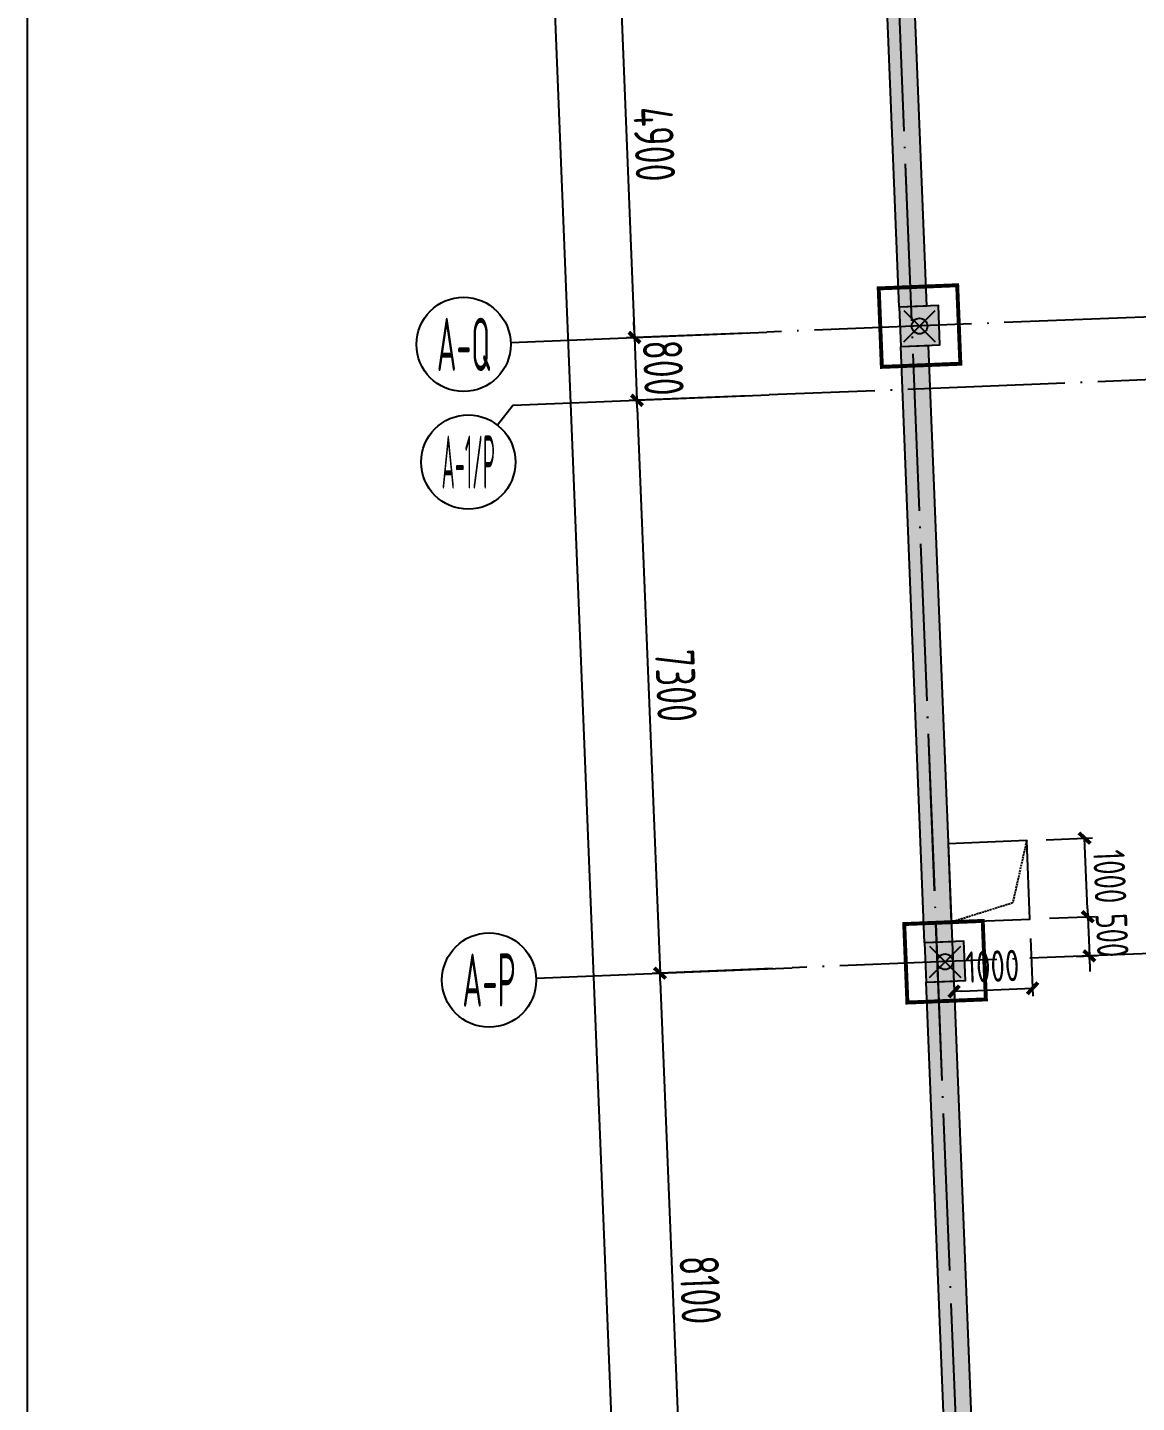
# Model space of a CAD drawing. Extents: x -57409 to 252654, y -8259 to 229119.
# Drawn here: x 23132 to 37250, y 132811 to 150318 of the extents above; entities that cross this region are included whole.
import ezdxf
from ezdxf.enums import TextEntityAlignment as Align

# ---------------------------------------------------------------- set-up
doc = ezdxf.new("R2010")
doc.units = 0
doc.header["$LTSCALE"] = 100
doc.header["$PDMODE"] = 35
doc.header["$PDSIZE"] = 200
doc.linetypes.add('DASH', pattern=[0.35, 0.25, -0.1])
doc.linetypes.add('DOTE', pattern=[2.42, 2, -0.2, 0.02, -0.2])
doc.layers.get('0').update_dxf_attribs({"linetype": 'CONTINUOUS'})
doc.layers.get('Defpoints').update_dxf_attribs({"linetype": 'CONTINUOUS'})
for name, color, linetype in [('B-TEXT', 3, 'CONTINUOUS'), ('COLU', 7, 'CONTINUOUS'), ('CT', 2, 'CONTINUOUS'), ('dim-wall', 7, 'CONTINUOUS'), ('dote', 253, 'DOTE'), ('h填实-柱墙', 254, 'CONTINUOUS'), ('JSK', 4, 'CONTINUOUS'), ('Q-dote', 253, 'DOTE'), ('WALL', 3, 'CONTINUOUS'), ('Z-AXIS', 3, 'CONTINUOUS')]:
    doc.layers.add(name, color=color, linetype=linetype)
doc.layers.add('mis', color=31, linetype='CONTINUOUS', plot=False)
doc.layers.add('重心计算', color=7, linetype='CONTINUOUS', plot=False)
doc.styles.add('_TCH_AXIS', font='tssdeng.shx', dxfattribs={"width": 0.7, "bigfont": 'tssdchn.shx'})
doc.styles.add('COMPLEX', font='tssdeng.shx', dxfattribs={"width": 0.7, "bigfont": 'tssdchn.shx'})
doc.styles.add('TSSD_Dimension', font='tssdeng.shx', dxfattribs={"width": 0.7})
doc.dimstyles.new('TSSD_100_100$0', dxfattribs={"dimtxt": 300, "dimasz": 100, "dimexe": 100, "dimexo": 250, "dimgap": 100, "dimtad": 1, "dimdec": 0, "dimzin": 0, "dimdsep": 46, "dimtxsty": 'TSSD_Dimension', "dimblk": '_tsdbk', "dimblk1": '_tsdbk', "dimblk2": '_tsdbk', "dimsah": 1, "dimcen": 0, "dimdle": 100, "dimclrt": 7, "dimadec": 0, "dimazin": 0, "dimtfac": 1, "dimtdec": 0, "dimtix": 1, "dimtmove": 2, "dimatfit": 3, "dimldrblk": '_tsdbk', "dimfxl": 1, "dimtolj": 1, "dimtzin": 0, "dimarcsym": 0})

# ---------------------------------------------------------------- blocks, each defined once
blk = doc.blocks.new('_tsdbk')
blk.add_line((-1, 0), (0, 0))
at = {"const_width": 0.5}
blk.add_lwpolyline([(-0.7, -0.7), (0.7, 0.7)], dxfattribs=at)
blk = doc.blocks.new('*D93')
at = {"layer": 'Defpoints', "color": 0}
for p in [(32346, 151334), (30859, 146371), (32542, 146438)]:
    blk.add_point(p, dxfattribs=at)
at = {"layer": 'Z-AXIS', "color": 0, "lineweight": -2}
for p, q in [((32096, 151324), (30563, 151263)), ((30667, 151167), (30855, 146471)), ((32292, 146428), (30759, 146367))]:
    blk.add_line(p, q, dxfattribs=at)
at = {"layer": 'Z-AXIS', "color": 0, "lineweight": -2, "xscale": 100, "yscale": 100, "zscale": 100}
for p, rotation in [((30663, 151267), 92.29877300043938), ((30859, 146371), 272.2987730004394)]:
    blk.add_blockref('_tsdbk', p, dxfattribs=dict(at, rotation=rotation))
at = {"layer": 'Z-AXIS', "color": 7, "insert": (31111, 148833), "char_height": 500, "attachment_point": 5, "rotation": 272.2988, "style": 'TSSD_Dimension'}
blk.add_mtext('\\A1;4900', dxfattribs=at)
blk = doc.blocks.new('*D94')
at = {"layer": 'Defpoints', "color": 0}
for p in [(32574, 145639), (32867, 138345), (31184, 138277)]:
    blk.add_point(p, dxfattribs=at)
at = {"layer": 'Z-AXIS', "color": 0, "lineweight": -2}
for p, q in [((32324, 145629), (30791, 145567)), ((30895, 145472), (31180, 138377)), ((32617, 138335), (31084, 138273))]:
    blk.add_line(p, q, dxfattribs=at)
at = {"layer": 'Z-AXIS', "color": 0, "lineweight": -2, "xscale": 100, "yscale": 100, "zscale": 100}
for p, rotation in [((30891, 145571), 92.29877300043938), ((31184, 138277), 272.2987730004394)]:
    blk.add_blockref('_tsdbk', p, dxfattribs=dict(at, rotation=rotation))
at = {"layer": 'Z-AXIS', "color": 7, "insert": (31387, 141938), "char_height": 500, "attachment_point": 5, "rotation": 272.2988, "style": 'TSSD_Dimension'}
blk.add_mtext('\\A1;7300', dxfattribs=at)
blk = doc.blocks.new('*D95')
at = {"layer": 'Defpoints', "color": 0}
for p in [(32867, 138345), (31509, 130184), (33192, 130251)]:
    blk.add_point(p, dxfattribs=at)
at = {"layer": 'Z-AXIS', "color": 0, "lineweight": -2}
for p, q in [((32617, 138335), (31084, 138273)), ((31188, 138177), (31505, 130284)), ((32942, 130241), (31409, 130180))]:
    blk.add_line(p, q, dxfattribs=at)
at = {"layer": 'Z-AXIS', "color": 0, "lineweight": -2, "xscale": 100, "yscale": 100, "zscale": 100}
for p, rotation in [((31184, 138277), 92.29877300043938), ((31509, 130184), 272.2987730004394)]:
    blk.add_blockref('_tsdbk', p, dxfattribs=dict(at, rotation=rotation))
at = {"layer": 'Z-AXIS', "color": 7, "insert": (31696, 134245), "char_height": 500, "attachment_point": 5, "rotation": 272.2988, "style": 'TSSD_Dimension'}
blk.add_mtext('\\A1;8100', dxfattribs=at)
blk = doc.blocks.new('*D107')
at = {"layer": 'Defpoints', "color": 0}
for p in [(27387, 211884), (29911, 211986), (36385, 50715)]:
    blk.add_point(p, dxfattribs=at)
at = {"layer": 'Z-AXIS', "color": 0, "lineweight": -2}
for p, q in [((29661, 211976), (27287, 211880)), ((33856, 50714), (27391, 211784)), ((36135, 50705), (33760, 50610))]:
    blk.add_line(p, q, dxfattribs=at)
at = {"layer": 'Z-AXIS', "color": 0, "lineweight": -2, "xscale": 100, "yscale": 100, "zscale": 100}
for p, rotation in [((27387, 211884), 92.29877300043938), ((33860, 50614), 272.2987730004394)]:
    blk.add_blockref('_tsdbk', p, dxfattribs=dict(at, rotation=rotation))
at = {"layer": 'Z-AXIS', "color": 7, "insert": (30973, 131263), "char_height": 500, "attachment_point": 5, "rotation": 272.2988, "style": 'TSSD_Dimension'}
blk.add_mtext('\\A1;161400', dxfattribs=at)
blk = doc.blocks.new('_AXISO')
blk.add_circle((0, 0), 0.5)
at = {"layer": 'B-TEXT', "style": 'COMPLEX', "width": 1.450893}
blk.add_attdef('A', text='', height=0.56, dxfattribs=at).set_placement((0.249375, -0.28), (0.749375, -0.28), align=Align.FIT)
blk = doc.blocks.new('*D108')
at = {"layer": 'Defpoints', "color": 0}
for p in [(32542, 146438), (30891, 145571), (32574, 145639)]:
    blk.add_point(p, dxfattribs=at)
at = {"layer": 'Z-AXIS', "color": 0, "lineweight": -2}
for p, q in [((30855, 146471), (30851, 146571)), ((32292, 146428), (30759, 146367)), ((30859, 146371), (30891, 145571)), ((32324, 145629), (30791, 145567)), ((30895, 145472), (30899, 145372))]:
    blk.add_line(p, q, dxfattribs=at)
at = {"layer": 'Z-AXIS', "color": 0, "lineweight": -2, "xscale": 100, "yscale": 100, "zscale": 100}
for p, rotation in [((30859, 146371), 272.2987730004394), ((30891, 145571), 92.29877300043938)]:
    blk.add_blockref('_tsdbk', p, dxfattribs=dict(at, rotation=rotation))
at = {"layer": 'Z-AXIS', "color": 7, "insert": (31225, 145985), "char_height": 500, "attachment_point": 5, "rotation": 272.2988, "style": 'TSSD_Dimension'}
blk.add_mtext('\\A1;800', dxfattribs=at)
blk = doc.blocks.new('*D2793')
at = {"layer": 'Defpoints', "color": 0}
for p in [(34893, 138927), (35892, 138967), (35927, 138085)]:
    blk.add_point(p, dxfattribs=at)
at = {"layer": 'dim-wall', "color": 0, "lineweight": -2}
for p, q in [((34903, 138677), (34932, 137945)), ((35902, 138717), (35931, 137985)), ((35028, 138049), (35827, 138081))]:
    blk.add_line(p, q, dxfattribs=at)
at = {"layer": 'dim-wall', "color": 0, "lineweight": -2, "xscale": 100, "yscale": 100, "zscale": 100}
for p, rotation in [((34928, 138045), 182.2999999999977), ((35927, 138085), 2.299999999997719)]:
    blk.add_blockref('_tsdbk', p, dxfattribs=dict(at, rotation=rotation))
at = {"layer": 'dim-wall', "color": 7, "insert": (35416, 138365), "char_height": 400, "attachment_point": 5, "rotation": 2.3, "style": 'TSSD_Dimension'}
blk.add_mtext('\\A1;1000', dxfattribs=at)
blk = doc.blocks.new('*D2794')
at = {"layer": 'Defpoints', "color": 0}
for p in [(35852, 139966), (36590, 139996), (35892, 138967)]:
    blk.add_point(p, dxfattribs=at)
at = {"layer": 'dim-wall', "color": 0, "lineweight": -2}
for p, q in [((36102, 139976), (36690, 140000)), ((36626, 139096), (36594, 139896)), ((36142, 138977), (36730, 139000))]:
    blk.add_line(p, q, dxfattribs=at)
at = {"layer": 'dim-wall', "color": 0, "lineweight": -2, "xscale": 100, "yscale": 100, "zscale": 100}
for p, rotation in [((36590, 139996), 92.3000000000001), ((36630, 138996), 272.3000000000001)]:
    blk.add_blockref('_tsdbk', p, dxfattribs=dict(at, rotation=rotation))
at = {"layer": 'dim-wall', "color": 7, "insert": (36910, 139508), "char_height": 400, "attachment_point": 5, "rotation": 272.3, "style": 'TSSD_Dimension'}
blk.add_mtext('\\A1;1000', dxfattribs=at)
blk = doc.blocks.new('*D2795')
at = {"layer": 'Defpoints', "color": 0}
for p in [(35892, 138967), (36650, 138497), (36236, 138480)]:
    blk.add_point(p, dxfattribs=at)
at = {"layer": 'dim-wall', "color": 0, "lineweight": -2}
for p, q in [((36626, 139096), (36622, 139196)), ((36142, 138977), (36730, 139000)), ((36630, 138996), (36650, 138497)), ((36486, 138490), (36750, 138501)), ((36654, 138397), (36658, 138297))]:
    blk.add_line(p, q, dxfattribs=at)
at = {"layer": 'dim-wall', "color": 0, "lineweight": -2, "xscale": 100, "yscale": 100, "zscale": 100}
for p, rotation in [((36630, 138996), 272.3000000001103), ((36650, 138497), 92.30000000011034)]:
    blk.add_blockref('_tsdbk', p, dxfattribs=dict(at, rotation=rotation))
at = {"layer": 'dim-wall', "color": 7, "insert": (36940, 138759), "char_height": 400, "attachment_point": 5, "rotation": 272.3, "style": 'TSSD_Dimension'}
blk.add_mtext('\\A1;500', dxfattribs=at)
blk = doc.blocks.new('1')
at = {"layer": 'dote', "ltscale": 10}
blk.add_line((458698, 592855), (587451, 458371), dxfattribs=at)
blk = doc.blocks.new('后浇带现场')
at = {"layer": 'Q-dote', "ltscale": 10}
blk.add_line((659263, 761135), (666731, 575100), dxfattribs=at)
at = {"color": 1, "lineweight": 30, "rotation": 318.5460777723208}
blk.add_blockref('1', (-77006, 620463), dxfattribs=at)

msp = doc.modelspace()

# ---------------------------------------------------------------- hatches: boundary and pattern name
at = {"layer": 'h填实-柱墙'}
for points in [[(33923.3, 154350.2), (34273, 154364.2), (34577.8, 146770.3), (34228.1, 146756.3)], [(34248.2, 146256.7), (34747.8, 146276.7), (34727.7, 146776.3), (34228.1, 146756.3)], [(34248.2, 146256.7), (34597.9, 146270.7), (34902.7, 138676.8), (34553, 138662.8)], [(34573.1, 138163.2), (35072.7, 138183.3), (35052.6, 138682.9), (34553, 138662.8)], [(34573.1, 138163.2), (34922.8, 138177.2), (35227.6, 130583.4), (34877.9, 130569.3)]]:
    msp.add_hatch(color=256, dxfattribs=at).paths.add_polyline_path(points)

# ---------------------------------------------------------------- linework, layer by layer
at = {"layer": 'COLU'}
for points in [[(34248.2, 146256.7), (34747.8, 146276.7), (34727.7, 146776.3), (34228.1, 146756.3)], [(34573.1, 138163.2), (35072.7, 138183.3), (35052.6, 138682.9), (34553, 138662.8)]]:
    msp.add_lwpolyline(points, close=True, dxfattribs=at)
at = {"layer": 'CT', "const_width": 50}
for points in [[(34008.4, 145996.9), (35007.6, 146037), (34967.5, 147036.2), (33968.3, 146996.1)], [(34333.3, 137903.4), (35332.5, 137943.5), (35292.4, 138942.7), (34293.2, 138902.6)]]:
    msp.add_lwpolyline(points, close=True, dxfattribs=at)
at = {"layer": 'dote', "ltscale": 10}
for p, q in [((31684.2, 213867.8), (39152.2, 27832.6)), ((39983.5, 146737.1), (32542.1, 146438.4)), ((46010.8, 146178.4), (32574.2, 145639)), ((40308.4, 138643.6), (32867, 138344.9))]:
    msp.add_line(p, q, dxfattribs=at)
at = {"layer": 'JSK'}
msp.add_lwpolyline([(34892.7, 138926.6), (35891.9, 138966.7), (35851.8, 139965.9), (34852.6, 139925.8)], close=True, dxfattribs=at)
at = {"layer": 'JSK', "linetype": 'DASH'}
msp.add_lwpolyline([(35851.8, 139965.9), (35673.2, 139171.2), (34892.7, 138926.6)], dxfattribs=at)
at = {"layer": 'mis'}
msp.add_lwpolyline([(23132, 229118.7), (252632, 229118.7), (252632, -6908), (23132, -6908)], close=True, dxfattribs=at)
at = {"layer": 'WALL'}
for points in [[(33923.3, 154350.2), (34273, 154364.2), (34577.8, 146770.3), (34228.1, 146756.3)], [(34248.2, 146256.7), (34597.9, 146270.7), (34902.7, 138676.8), (34553, 138662.8)], [(34573.1, 138163.2), (34922.8, 138177.2), (35227.6, 130583.4), (34877.9, 130569.3)]]:
    msp.add_lwpolyline(points, close=True, dxfattribs=at)
at = {"layer": 'Z-AXIS'}
for p, q in [((29282.9, 146307.6), (32542.1, 146438.4)), ((29315, 145508.2), (29115.5, 145255.6)), ((29315, 145508.2), (32574.2, 145639)), ((29607.8, 138214.1), (32867, 138344.9))]:
    msp.add_line(p, q, dxfattribs=at)
at = {"layer": '重心计算', "color": 5}
for p in [(34488, 146516.5), (34488, 146516.5), (34812.9, 138423), (34812.9, 138423)]:
    msp.add_point(p, dxfattribs=at)

# ---------------------------------------------------------------- block references
at = {"color": 3, "lineweight": 30}
msp.add_blockref('后浇带现场', (-627579.1, -547267.4), dxfattribs=at)
at = {"layer": 'Z-AXIS'}
ref = msp.add_blockref('_AXISO', (28683.4, 146283.5), dxfattribs=dict(at, xscale=1199.999999999998, yscale=1200, zscale=1200, rotation=359.9996457873818))
ref.add_attrib('A', 'A-Q', dxfattribs={"color": 7, "height": 678.82, "rotation": 359.99965, "style": '_TCH_AXIS', "width": 0.40625}).set_placement((28344, 145944.1), (29022.8, 145944.1), align=Align.FIT)
ref = msp.add_blockref('_AXISO', (28743.6, 144784.7), dxfattribs=dict(at, xscale=1199.999999999998, yscale=1200, zscale=1200, rotation=359.9996457873818))
ref.add_attrib('A', 'A-1/P', dxfattribs={"color": 7, "height": 678.82, "rotation": 359.99965, "style": '_TCH_AXIS', "width": 0.254902}).set_placement((28404.2, 144445.3), (29083, 144445.3), align=Align.FIT)
ref = msp.add_blockref('_AXISO', (29008.3, 138190), dxfattribs=dict(at, xscale=1199.999999999998, yscale=1200, zscale=1200, rotation=359.9996457873818))
ref.add_attrib('A', 'A-P', dxfattribs={"color": 7, "height": 678.82, "rotation": 359.99965, "style": '_TCH_AXIS', "width": 0.419355}).set_placement((28668.9, 137850.6), (29347.7, 137850.6), align=Align.FIT)

# ---------------------------------------------------------------- dimensions: what is measured, and where the dimension line sits
at = {"layer": 'dim-wall'}
for base, p1, p2, angle, picture, middle in [((36589.7, 139995.6), (35891.9, 138966.7), (35851.8, 139965.9), 272.3, '*D2794', (36909.5, 139508)), ((36649.9, 138496.8), (35891.9, 138966.7), (36236.3, 138480.2), 92.3, '*D2795', (36939.6, 138758.6)), ((35927.3, 138085.1), (34892.7, 138926.6), (35891.9, 138966.7), 182.3, '*D2793', (35415.7, 138364.8))]:
    dim = msp.add_linear_dim(base=base, p1=p1, p2=p2, angle=angle, dimstyle='TSSD_100_100$0', override={"dimtxt": 400}, dxfattribs=at)
    dim.commit()
    dim.dimension.update_dxf_attribs({"geometry": picture, "text_midpoint": middle})
at = {"layer": 'Z-AXIS'}
for base, p1, p2, picture, middle in [((27386.6, 211884.3), (36384.7, 50715.5), (29910.9, 211985.6), '*D107', (30973.2, 131263.3)), ((30859.2, 146370.8), (32345.6, 151334.5), (32542.1, 146438.4), '*D93', (31110.6, 148832.9)), ((30891.3, 145571.5), (32542.1, 146438.4), (32574.2, 145639), '*D108', (31224.9, 145985.2)), ((31184.1, 138277.4), (32574.2, 145639), (32867, 138344.9), '*D94', (31387.4, 141938.5)), ((31509, 130183.9), (32867, 138344.9), (33191.9, 130251.4), '*D95', (31696.2, 134244.7))]:
    dim = msp.add_linear_dim(base=base, p1=p1, p2=p2, angle=92.29877, dimstyle='TSSD_100_100$0', override={"dimtxt": 500}, dxfattribs=at)
    dim.commit()
    dim.dimension.update_dxf_attribs({"geometry": picture, "text_midpoint": middle})

doc.saveas('drawing.dxf')
